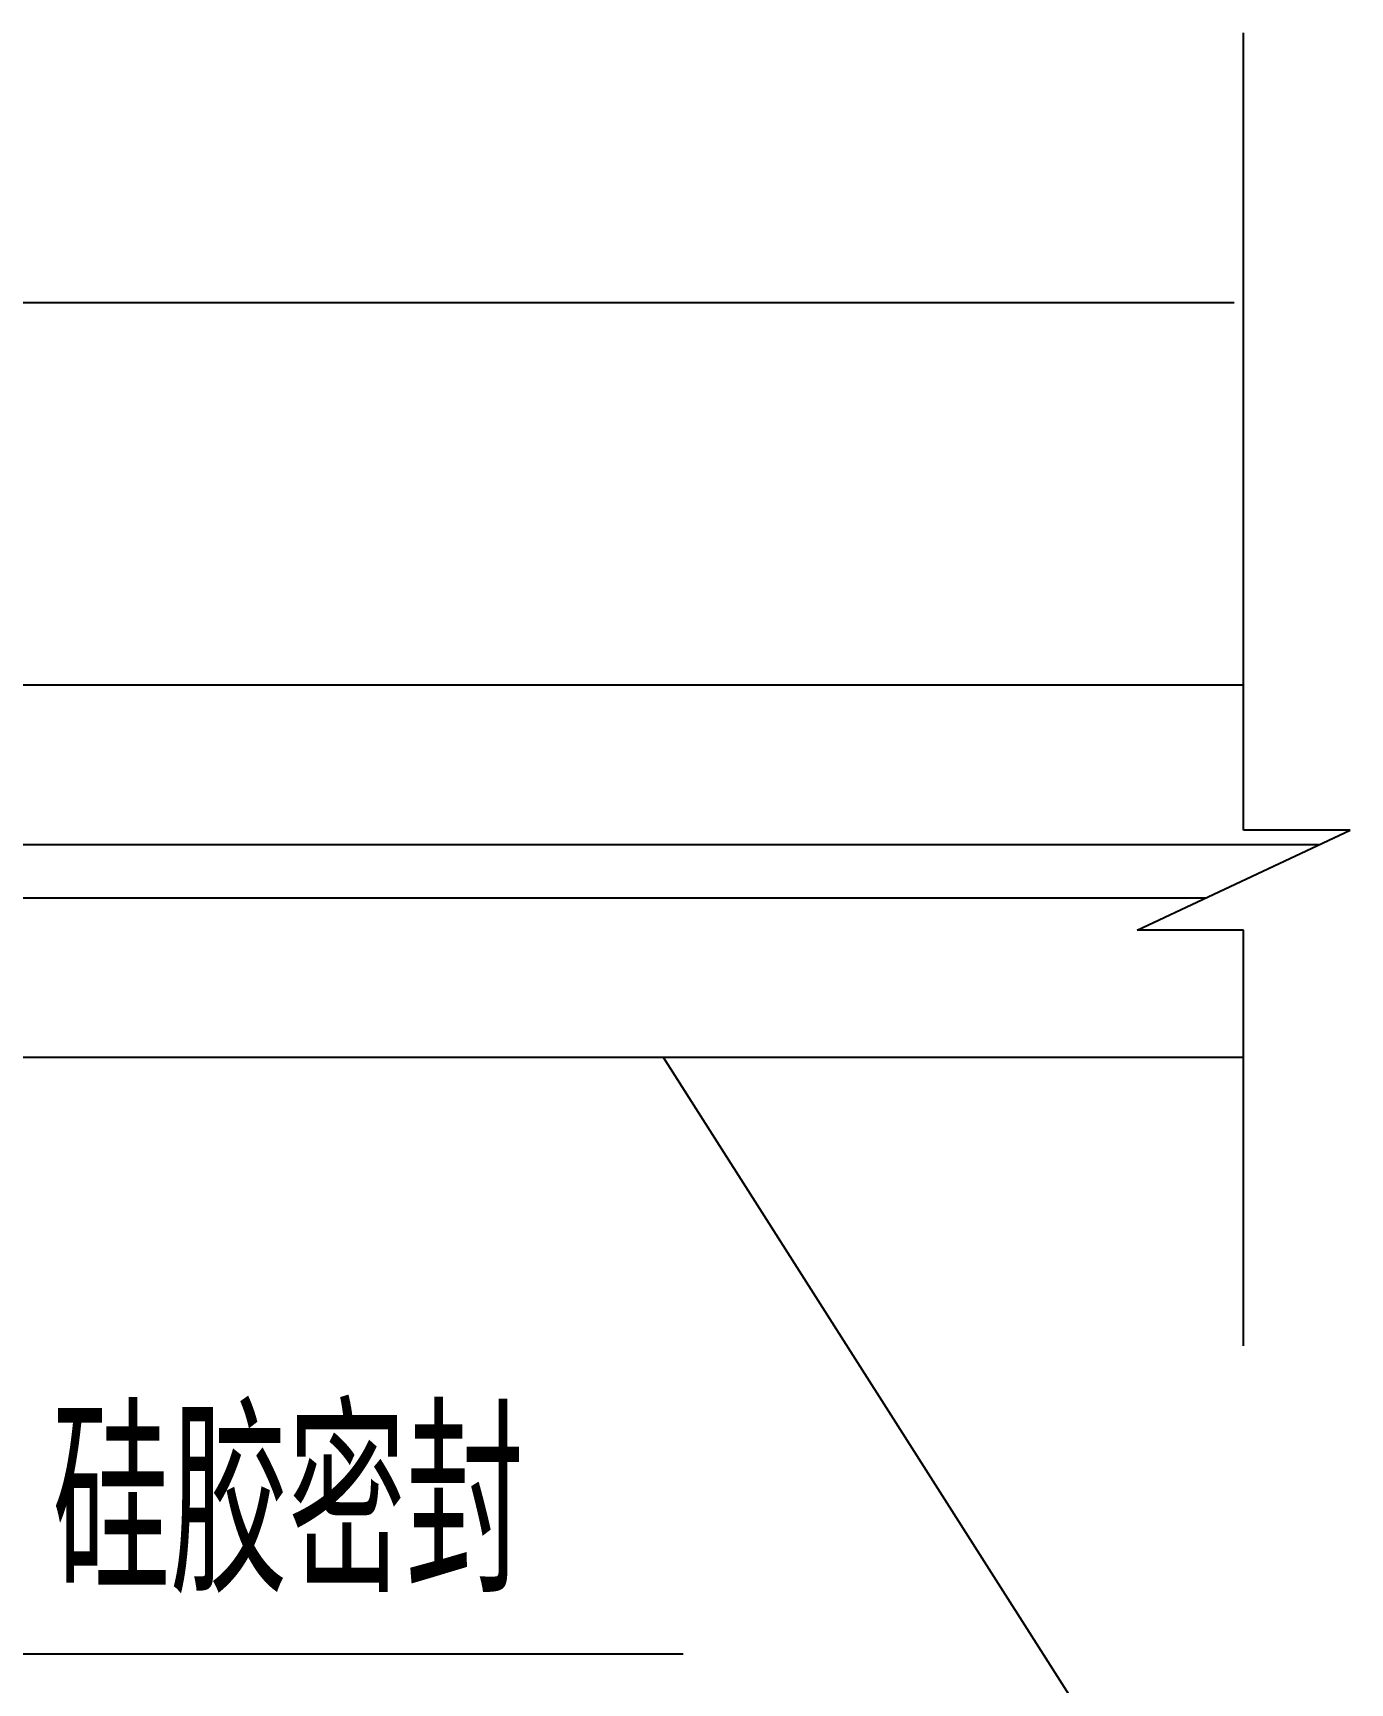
# Model space of a CAD drawing. Extents: x -248860 to 1018944, y -1060852 to 188626.
# Drawn here: x 920776 to 924118, y 38352 to 42540 of the extents above; entities that cross this region are included whole.
import ezdxf

# ---------------------------------------------------------------- set-up
doc = ezdxf.new("R2010")
doc.units = 0
doc.header["$LTSCALE"] = 1000
doc.header["$MEASUREMENT"] = 0
doc.layers.add('03', color=3, linetype='CONTINUOUS')
doc.layers.add('可见线', color=7, linetype='CONTINUOUS')
doc.styles.add('SM', font='dytxt.shx', dxfattribs={"width": 0.7, "bigfont": 'hzdx.shx'})

msp = doc.modelspace()

# ---------------------------------------------------------------- linework, layer by layer
at = {"layer": '03'}
for p, q in [((923848.5, 40516.7), (923848.5, 42540)), ((923824.7, 41855.4), (911328.2, 41855.4)), ((919196.3, 40885.2), (923848.5, 40885.2)), ((923578.5, 40262.7), (924118.5, 40516.7)), ((924118.5, 40516.7), (923848.5, 40516.7)), ((919466.3, 40480.2), (924040.8, 40480.2)), ((919466.3, 40345.2), (923753.8, 40345.2)), ((923848.5, 40262.7), (923578.5, 40262.7)), ((923848.5, 39207.9), (923848.5, 40262.7)), ((919196.3, 39940.2), (923848.5, 39940.2)), ((922375, 39940.2), (923988.5, 37406)), ((922426.3, 38425.2), (920483.6, 38425.2))]:
    msp.add_line(p, q, dxfattribs=at)

# ---------------------------------------------------------------- texts
at = {"layer": '可见线', "style": 'SM', "width": 0.7}
msp.add_text('硅胶密封', height=450, dxfattribs=at).set_placement((920824.5, 38581.9))

doc.saveas('drawing.dxf')
